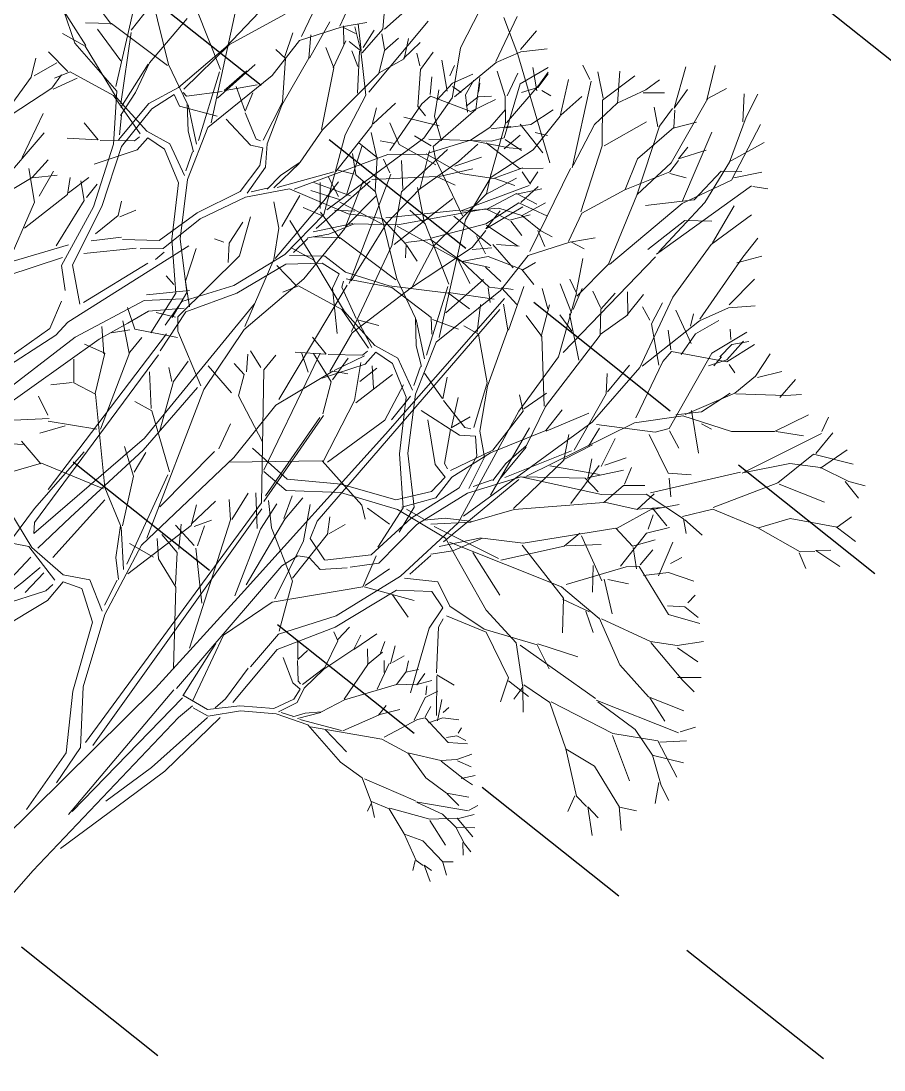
# Model space of a CAD drawing. Header units: metres. Extents: x -664657 to -643449, y -1076720 to -1062383.
# Drawn here: x -657389.51 to -657383.22, y -1068392.05 to -1068384.41 of the extents above; entities that cross this region are included whole.
import ezdxf

# ---------------------------------------------------------------- set-up
doc = ezdxf.new("R2010")
doc.units = ezdxf.units.M
doc.header["$LTSCALE"] = 0.1
doc.linetypes.add('DASHED', pattern=[19.05, 12.7, -6.35])
doc.layers.get('0').update_dxf_attribs({"color": 8, "lineweight": 9})
doc.layers.add('AA_THER_STAFAZ', color=252, linetype='Continuous', lineweight=0)
doc.layers.add('AA_THER_čárkovaná', color=5, linetype='DASHED')

# ---------------------------------------------------------------- blocks, each defined once
blk = doc.blocks.new('A$C3F2225AA')
for p, q in [((165.36, 495.94), (167.37, 486.24)), ((151.5, 482.05), (145.71, 494.3)), ((167.49, 484), (161.2, 492.85)), ((137.23, 486.92), (143.57, 471.77)), ((154.62, 490.09), (151.39, 482.65)), ((178.04, 463.83), (173.42, 487.44)), ((167.37, 486.24), (173.1, 468.83)), ((172.9, 468.79), (178.79, 482.95)), ((143.57, 471.77), (143.22, 480.56)), ((151.39, 482.65), (155.69, 454.65)), ((132.44, 476.7), (130.69, 470.5)), ((120.17, 457), (124.11, 472.14)), ((130.67, 469.02), (137.06, 474.07)), ((143.24, 471.24), (143.51, 462.9)), ((144.29, 471.32), (148.11, 465.91)), ((148.02, 465.52), (153.73, 472.91)), ((168.22, 445.98), (160.66, 473.5)), ((178.22, 465.11), (185.18, 473.5)), ((125.5, 459.6), (118.51, 469.87)), ((130.69, 470.5), (125.28, 459.66)), ((143.16, 462.25), (137.39, 467.29)), ((163.21, 466.82), (157.04, 457.57)), ((172.72, 464.05), (179.05, 468.85)), ((173.1, 468.83), (175.35, 450.72)), ((185.28, 466.92), (173.2, 423.71)), ((185.97, 467.06), (190.99, 469.92)), ((111.46, 460.25), (105.91, 462.84)), ((119.92, 457.87), (112.03, 464.44)), ((143.51, 462.9), (153.13, 436.7)), ((148.11, 465.91), (144.7, 447.8)), ((157.04, 457.57), (157.02, 463.39)), ((168.79, 445.09), (178.04, 463.83)), ((171.52, 448.97), (172.72, 464.05)), ((74.6, 461.83), (78.95, 443.28)), ((83.85, 462.2), (83.48, 452.62)), ((84.11, 452.03), (91.33, 459.21)), ((112.21, 460.06), (127.17, 429.54)), ((125.28, 459.66), (123.65, 447.88)), ((131.56, 443.73), (138.5, 461.07)), ((61.8, 455.04), (65.06, 438.89)), ((83.86, 450.62), (70.86, 458.3)), ((105.07, 455.2), (111.36, 442.13)), ((130.98, 443.21), (120.17, 457)), ((155.69, 454.65), (153.12, 437.03)), ((157.41, 457.17), (157.49, 451.64)), ((187.23, 440.52), (184.92, 456.75)), ((192.26, 458.21), (187.18, 439.68)), ((37.81, 426.29), (42.33, 452.41)), ((79.24, 442.96), (84.11, 452.03)), ((119.33, 425.62), (83.86, 450.62)), ((96.08, 453.95), (91.62, 442.34)), ((97.2, 452.55), (97.52, 446.37)), ((97.57, 452.04), (97.77, 445.47)), ((111.27, 442.69), (113.05, 453.22)), ((157.49, 451.64), (148.26, 435.46)), ((157.89, 451.16), (163.9, 453.73)), ((175.35, 450.72), (173.31, 425.01)), ((199.77, 452.7), (199.85, 443.44)), ((91.5, 450.3), (98.24, 444.16)), ((123.65, 447.88), (126.99, 430.42)), ((144.7, 447.8), (148.25, 435.68)), ((158.18, 435.73), (171.52, 448.97)), ((173.61, 440.6), (181.95, 446.83)), ((205.23, 448.22), (199.32, 440.24)), ((74.93, 422.71), (79.24, 442.96)), ((88.36, 444.99), (90.54, 435.65)), ((97.77, 445.47), (94.05, 439.99)), ((97.52, 446.37), (96.74, 427.34)), ((99.72, 445.5), (103.64, 446.01)), ((140.35, 418.41), (130.98, 443.21)), ((161.57, 409.44), (168.79, 445.09)), ((199.85, 443.44), (201.75, 414.55)), ((14.57, 404.34), (6.79, 438.9)), ((26.83, 441.53), (37.32, 426)), ((48.12, 403.74), (49.07, 439.15)), ((65.06, 438.89), (74.65, 421.75)), ((90.03, 434.95), (81.58, 440.64)), ((91.62, 442.34), (99.61, 422.29)), ((107.75, 442.41), (104.51, 432.66)), ((111.36, 442.13), (111.21, 425.64)), ((169.4, 423.08), (173.61, 440.6)), ((187.18, 439.68), (188.34, 414.76)), ((208.49, 439.59), (207.04, 425.9)), ((77.91, 434.59), (84.48, 424.02)), ((96.52, 426.97), (90.03, 434.95)), ((148.26, 435.46), (140.88, 418.23)), ((153.13, 436.7), (161.08, 409.26)), ((50.57, 422.07), (51.7, 430.8)), ((58.19, 422.85), (57.9, 431.02)), ((71.38, 422.65), (62.46, 430.71)), ((68.6, 427.89), (67.51, 432.2)), ((75.1, 433.91), (71.08, 426.33)), ((76.81, 432.42), (77.85, 425.94)), ((81.05, 429.79), (79.32, 432.9)), ((85.97, 431.76), (82.03, 428.37)), ((87.86, 431.72), (83.37, 422.24)), ((92.9, 422.04), (93.37, 431.13)), ((104.51, 432.66), (97.82, 425.66)), ((107.73, 431.25), (112.17, 433.31)), ((207.56, 424.75), (215.09, 431.72)), ((20.86, 428.27), (23.73, 416.58)), ((44.2, 427.03), (42.88, 419.92)), ((50.77, 422.12), (47.19, 429.25)), ((57.15, 423.79), (53.27, 426.83)), ((82.03, 428.37), (80.75, 422.73)), ((98.98, 427.34), (93.58, 421.9)), ((104.58, 407.89), (96.52, 426.97)), ((101.21, 430.26), (114.82, 427)), ((103.78, 426.89), (102.34, 419.01)), ((134.48, 394.33), (126.87, 428.92)), ((24.86, 417.34), (30.84, 424.14)), ((35.8, 415.73), (34.97, 423.55)), ((37.32, 426), (36.77, 413.98)), ((42.56, 420.36), (38.11, 424.34)), ((66.29, 411.04), (58.19, 422.85)), ((67.05, 417.63), (63.44, 423.3)), ((71.08, 426.33), (70.44, 417.72)), ((75.93, 425.6), (71.98, 425.36)), ((77.85, 425.94), (82.54, 421.25)), ((84.48, 424.02), (80.42, 402.82)), ((100.36, 422.09), (107.88, 422.54)), ((107.55, 423.15), (103.53, 420.46)), ((111.21, 425.64), (105.03, 407)), ((111.55, 416.8), (118.59, 422.52)), ((168.54, 371.94), (173.52, 422.72)), ((201.98, 413.94), (207.56, 424.75)), ((35.51, 414.51), (28.33, 420.02)), ((35.93, 414.4), (28.65, 421.74)), ((42.88, 419.92), (46.63, 411.69)), ((46.55, 411.98), (50.77, 422.12)), ((83.37, 422.24), (67.55, 417.19)), ((68.63, 421.05), (73.65, 412.08)), ((75.58, 403.06), (74.55, 421.88)), ((90.13, 413.64), (92.9, 422.04)), ((103.53, 420.46), (90.46, 413.61)), ((99.61, 422.29), (96.56, 418.27)), ((118.36, 414.62), (117.9, 420.14)), ((207.72, 418.7), (203.89, 409.17)), ((215.85, 415.88), (213.18, 418.8)), ((218.9, 421.87), (213.42, 407.18)), ((221.71, 419.48), (217.31, 414.6)), ((220.06, 418.39), (219.49, 408.8)), ((224.09, 419.98), (219.98, 408.24)), ((231.98, 410.78), (231.11, 420.92)), ((238.75, 418.37), (232.84, 410.82)), ((244.85, 419.27), (244.3, 410.17)), ((15.07, 402.67), (24.55, 417.01)), ((22.24, 399.68), (19.6, 415.48)), ((24.55, 417.01), (30.19, 418.08)), ((29.19, 412.18), (24.69, 417.61)), ((67.55, 417.19), (66.78, 412.83)), ((96.56, 418.27), (77.35, 403.88)), ((95.44, 416.45), (111.55, 416.8)), ((112.44, 417.82), (106.17, 407.57)), ((113.14, 416.41), (118.66, 414.66)), ((116.78, 408.36), (123.2, 415.96)), ((120.12, 406.83), (121.4, 415.81)), ((140.88, 418.23), (143.7, 406.53)), ((188.34, 414.76), (195.27, 385.43)), ((200.53, 410.18), (198.47, 414.61)), ((217.31, 414.6), (216.61, 408.01)), ((250.18, 416.24), (245.57, 412.12)), ((265.12, 409.97), (263.66, 415.92)), ((-5.6, 383.08), (-2.83, 414.1)), ((31.65, 402.48), (29.04, 413.6)), ((35.88, 414.24), (30.15, 414.2)), ((38.72, 408.75), (33.19, 412.04)), ((44.92, 400.72), (35.56, 413.79)), ((47.96, 402.01), (35.88, 414.24)), ((46.63, 411.69), (43.26, 381.33)), ((77.34, 410.35), (64.59, 404.58)), ((70.75, 410.09), (66, 411.27)), ((66.78, 412.83), (68.29, 391.21)), ((73.65, 412.08), (81.54, 406.47)), ((80.53, 399.61), (90.13, 413.64)), ((91.55, 402.02), (97.52, 411.09)), ((93.26, 414.03), (91.59, 404.27)), ((118.53, 413.94), (103.99, 389.82)), ((106.51, 407.87), (114.28, 410.56)), ((107.6, 400.64), (112.95, 413.09)), ((123.49, 402.99), (127.61, 412.69)), ((144.83, 407.28), (150.84, 414.05)), ((188.28, 401.62), (186.6, 410.53)), ((204.87, 405.21), (192.37, 411.51)), ((195.64, 386.69), (201.98, 413.94)), ((229.84, 400.71), (231.98, 410.78)), ((245.57, 412.12), (230.27, 400.77)), ((257.18, 411.78), (250.95, 398.67)), ((268.59, 401.9), (268.74, 412.16)), ((273.44, 398.64), (277.04, 410.52)), ((-5.05, 384.68), (4.39, 407.2)), ((22.05, 399.63), (17.05, 407.02)), ((31.82, 402.62), (24.6, 406.84)), ((57.04, 395.18), (58.77, 406.72)), ((106.17, 407.57), (95.06, 401.22)), ((104.19, 408.57), (107.69, 401.24)), ((107.65, 388.47), (105.1, 407.15)), ((111.45, 396.78), (116.67, 408.6)), ((114.68, 392.1), (119.64, 406.29)), ((116.67, 408.6), (125.37, 410.16)), ((119.64, 406.29), (131.35, 409.05)), ((134.97, 392.66), (144.52, 406.95)), ((144.52, 406.95), (150.16, 407.99)), ((161.08, 409.26), (159.18, 392.13)), ((178.84, 398.55), (178.85, 408.5)), ((219.98, 408.24), (200.93, 398.09)), ((203.89, 409.17), (204.48, 399.5)), ((213.42, 407.18), (218.52, 374.39)), ((219.49, 408.8), (215.4, 402.63)), ((217.06, 403.93), (217.12, 408.48)), ((221.3, 407.92), (225.01, 406.8)), ((265.45, 409.27), (251.08, 378.47)), ((268.06, 401.16), (282.32, 407.59)), ((14.41, 394.36), (11.17, 403.44)), ((15.17, 385.62), (15.07, 402.67)), ((42.87, 381.23), (31.82, 402.62)), ((63.6, 358.42), (75.58, 403.06)), ((79.72, 402.49), (72.25, 401.51)), ((80.42, 402.82), (84.17, 399.45)), ((81.72, 381.5), (85.5, 405.26)), ((91.59, 404.27), (86.48, 386.66)), ((89.33, 395.21), (97.64, 405.5)), ((123.44, 403.19), (114.9, 399.88)), ((121.69, 406.01), (115.89, 390.65)), ((125.82, 405.45), (120.91, 398.83)), ((132.86, 403.07), (123.44, 403.19)), ((131.86, 402.5), (137.78, 399.31)), ((137.71, 404.09), (132.86, 403.07)), ((158.07, 393.49), (152.04, 404.86)), ((179.07, 398.66), (173.44, 405.47)), ((186.82, 402.34), (181.46, 404.57)), ((200.23, 398.43), (194.79, 403.63)), ((251.34, 399.1), (260.65, 404.32)), ((291.1, 403.97), (285.18, 401.44)), ((-37.98, 365.58), (-38.25, 398.55)), ((8.15, 356.88), (-12.23, 398.36)), ((25.17, 379.04), (22.05, 399.63)), ((51.15, 385.25), (47.96, 402.01)), ((57.03, 394.32), (54.15, 400.82)), ((69.73, 395.18), (61.73, 399.47)), ((68.72, 389.48), (80.24, 398.89)), ((95.06, 401.22), (80.11, 398.89)), ((86.68, 386.63), (80.29, 400.57)), ((84.17, 399.45), (105.75, 388.95)), ((107.69, 401.24), (104.38, 373.11)), ((114.9, 399.88), (104.52, 390.31)), ((120.91, 398.83), (111.15, 396.64)), ((115.89, 390.65), (115.93, 399.44)), ((121.52, 398.83), (128.28, 397.17)), ((170.05, 402.17), (169.53, 393.94)), ((175.42, 386.26), (179.07, 398.66)), ((200.35, 390.94), (188.28, 401.62)), ((220.05, 382.46), (229.84, 400.71)), ((228.4, 399.65), (224.27, 387.08)), ((250.95, 398.67), (238.03, 388.45)), ((273.34, 398.84), (263.15, 392.72)), ((264.12, 384.09), (268.06, 401.16)), ((285.18, 401.44), (273.34, 398.84)), ((284.01, 400.52), (291.95, 398.72)), ((15.05, 393.89), (10.05, 394.3)), ((57.19, 371.96), (57.03, 394.32)), ((68.24, 394.5), (63.15, 391.73)), ((85.62, 397.87), (69.73, 395.18)), ((69.84, 378.24), (88.63, 394.56)), ((111.15, 396.64), (88.4, 370.77)), ((88.63, 394.56), (96.28, 396.38)), ((158.38, 392.93), (153.05, 395.58)), ((161.32, 387.27), (159.02, 395.65)), ((169.05, 394.33), (162.83, 397.44)), ((200.93, 398.09), (200.67, 393.05)), ((24.61, 380.04), (15.05, 393.89)), ((66.19, 385.91), (58.45, 392.16)), ((81.5, 382.76), (74.24, 390.91)), ((92.17, 364.01), (98.74, 391.77)), ((101.76, 374.76), (114.68, 392.1)), ((115.25, 391.83), (129.63, 393.03)), ((122.86, 388.44), (130.03, 393.35)), ((135, 375.6), (134.97, 392.66)), ((138.8, 392.37), (136.68, 387.14)), ((161.69, 385.85), (151.38, 391.83)), ((168.19, 369.51), (158.38, 392.93)), ((169.53, 393.94), (175.56, 385.96)), ((200.67, 393.05), (206.04, 369.66)), ((263.15, 392.72), (251.66, 379.16)), ((294.35, 391.37), (292.54, 384.99)), ((-29.2, 345.04), (-50.03, 388.84)), ((-1.81, 375.12), (-23.4, 387.51)), ((48.84, 356.77), (68.72, 389.48)), ((66.25, 386.16), (57.41, 386.05)), ((73.61, 375.53), (66.25, 386.16)), ((73.67, 384.44), (68.56, 387.12)), ((83.28, 370.04), (103.46, 389.82)), ((86.48, 386.66), (84.87, 368.49)), ((95.62, 378.17), (85.52, 386.7)), ((103.31, 386.79), (121.43, 386.77)), ((127.84, 346.9), (107.65, 388.47)), ((114.79, 386.3), (121.8, 383.03)), ((116.23, 390.13), (116.26, 381.79)), ((116.63, 381.15), (122.22, 386.39)), ((121.66, 387.6), (133.4, 385.5)), ((136.68, 387.14), (123.19, 382.79)), ((136.39, 387.07), (143.6, 385.35)), ((224.27, 387.08), (217.24, 380.11)), ((238.03, 388.45), (219.64, 381.55)), ((264.89, 383.96), (282.74, 389.44)), ((-45.89, 385.19), (-18.57, 364.21)), ((-24.01, 382.45), (-24.71, 360.17)), ((-10.16, 359.69), (-5.6, 383.08)), ((-8.1, 360.46), (-5.05, 384.68)), ((4.16, 365.77), (7.46, 384.89)), ((8.31, 354.69), (15.17, 385.62)), ((63.87, 356.24), (51.15, 385.25)), ((65.79, 367.91), (58.85, 386.03)), ((74.37, 384.33), (87.97, 341.57)), ((123.19, 382.79), (116.47, 375.14)), ((146.88, 365.66), (141.02, 382.31)), ((153.6, 381.45), (147.07, 386.13)), ((158.24, 371.47), (153.18, 382.97)), ((166.1, 380.43), (158.64, 382.46)), ((175.18, 373.38), (161.33, 385.07)), ((175.56, 385.96), (176.21, 351.52)), ((191.29, 370.78), (191.59, 384)), ((193.97, 357.95), (195.19, 385.67)), ((220.92, 385.17), (233.19, 374.01)), ((227.1, 383.52), (231.46, 384.38)), ((250.69, 361.22), (264.12, 384.09)), ((292.54, 384.99), (276.3, 376.28)), ((292.18, 384.82), (301.51, 385.02)), ((4.38, 369.64), (6.35, 381)), ((4.63, 369.91), (12.93, 379.25)), ((27.91, 364.09), (24.61, 380.04)), ((29.95, 363.88), (25.17, 379.04)), ((43.26, 381.33), (44.24, 366.35)), ((57.86, 381.34), (63.93, 375.77)), ((91.62, 363.09), (81.72, 381.5)), ((116.26, 381.79), (107.57, 355.26)), ((115, 374.38), (126.3, 379.9)), ((125, 379.01), (133, 378.36)), ((134.63, 376.63), (138.53, 378.93)), ((206.86, 367.88), (219.8, 381.59)), ((228.26, 350.67), (250.41, 378.32)), ((8.53, 348.53), (-1.57, 374.15)), ((15.54, 368.47), (13.46, 375.87)), ((63.33, 375.65), (57.01, 372.75)), ((63.93, 375.77), (73.93, 375.45)), ((64.84, 350.15), (69.8, 377.24)), ((67.71, 375.38), (73.43, 357.04)), ((73.35, 357.87), (75.09, 374.18)), ((73.93, 375.45), (101.15, 354.34)), ((96.44, 377.67), (88.58, 378.01)), ((88.62, 370.29), (114.99, 374.67)), ((101.84, 374.25), (95.11, 367.37)), ((117.96, 365.18), (96.44, 377.67)), ((116.32, 375.05), (101.84, 374.25)), ((114.99, 374.67), (124.08, 370.33)), ((130.83, 373.93), (116.32, 375.05)), ((123.9, 355.8), (127.29, 374.91)), ((127.99, 344.71), (135, 375.6)), ((134.51, 376.18), (130.83, 373.93)), ((143.28, 375.27), (134.63, 376.63)), ((134.82, 305.03), (138.13, 374.11)), ((158.43, 371.68), (148.69, 374.24)), ((191.41, 369.83), (186.75, 376.16)), ((218.52, 374.39), (215.22, 370.02)), ((276.3, 376.28), (269.09, 365.91)), ((291.65, 372.81), (296.17, 376.48)), ((15.3, 368.62), (7.02, 373.72)), ((43.38, 353.21), (56.63, 371.39)), ((88.4, 370.77), (75.14, 360.73)), ((104.38, 373.11), (107.57, 355.59)), ((119.92, 362.61), (135.15, 371.54)), ((130.67, 373.42), (134.77, 369.56)), ((146.65, 365.54), (139.18, 372.24)), ((175.74, 351.29), (158.43, 371.68)), ((219.19, 373.75), (226.23, 370.84)), ((291.57, 372.27), (287.32, 368.74)), ((302.72, 373.81), (291.65, 372.81)), ((-5.66, 359.02), (3.96, 368.93)), ((25.54, 362.76), (15.96, 368.05)), ((44.24, 366.35), (41.54, 357.64)), ((53.25, 363.47), (67.4, 368.23)), ((63.97, 365.2), (56.01, 368.66)), ((60.4, 369.6), (60.64, 360.34)), ((83.48, 367.26), (65.69, 363.82)), ((70.92, 362.26), (82.35, 368.99)), ((82.35, 368.99), (95.72, 366.87)), ((84.87, 368.49), (87.82, 342.87)), ((95.72, 366.87), (98.65, 362.71)), ((96.07, 366.75), (102.99, 364.54)), ((137.91, 357.52), (132.38, 366.6)), ((139.34, 369.68), (135.04, 262.63)), ((169.22, 343.76), (168.19, 369.51)), ((187.17, 326.07), (206.86, 367.88)), ((195.2, 345.23), (191.41, 369.83)), ((215.22, 370.02), (195.71, 358.31)), ((213.97, 367.92), (228.98, 360.8)), ((287.32, 368.74), (268.93, 365.76)), ((287.19, 368.12), (292.97, 365.06)), ((-45.38, 362.61), (-57.52, 365.84)), ((-45.42, 362.89), (-53.5, 356.88)), ((-18.69, 363.69), (-45.42, 362.89)), ((-23.59, 341.01), (-37.4, 364.86)), ((-18.57, 364.21), (-3.63, 356.92)), ((27.3, 363.21), (25.54, 362.76)), ((35.05, 356.51), (29.95, 363.88)), ((42.42, 352.32), (44.34, 365.83)), ((47.43, 355.79), (70.92, 362.26)), ((65.31, 364.59), (54.19, 360.31)), ((55.09, 364.93), (61.29, 357.17)), ((72.3, 364.62), (66.04, 360.08)), ((100.1, 327.72), (91.62, 363.09)), ((100.44, 350.42), (120.03, 362.37)), ((128.18, 338.54), (118.2, 364.21)), ((120.03, 362.37), (130.05, 362.67)), ((153.88, 343.76), (146.65, 365.54)), ((228.98, 360.8), (236.18, 365.74)), ((268.93, 365.76), (250.88, 360.69)), ((-22.6, 339.91), (-24.81, 359.39)), ((-24.71, 360.17), (-21.81, 347.93)), ((-15.19, 347.72), (-10.16, 359.69)), ((-7.46, 359.29), (-5.66, 359.02)), ((8.35, 360.31), (-5.36, 354.38)), ((11.76, 361.57), (25.3, 359.57)), ((25.3, 359.57), (29.56, 361.7)), ((29.56, 361.7), (32.97, 355.67)), ((60.64, 360.34), (59.76, 331.4)), ((64.83, 348.51), (74.63, 360.46)), ((75.14, 360.73), (69.95, 351.52)), ((182.28, 344.35), (190.75, 359.84)), ((207.2, 346.84), (204.75, 358.5)), ((230.4, 359.49), (235.33, 354.33)), ((250.88, 360.69), (243.54, 351.16)), ((-47.92, 350.11), (-64.6, 355.93)), ((-51.74, 348.25), (-63.47, 355.64)), ((-33.81, 353.94), (-48.28, 357.83)), ((-9.73, 356.56), (-13.06, 346.94)), ((-5.36, 354.38), (-9.73, 356.56)), ((-3.63, 356.92), (3.25, 348.89)), ((8.85, 346.92), (-3.07, 356.75)), ((14.59, 334.23), (8.31, 354.69)), ((32.97, 355.67), (33.22, 343.12)), ((35.72, 344.38), (35.05, 356.51)), ((36.14, 342.71), (47.43, 355.79)), ((41.54, 357.64), (40.79, 350.4)), ((52.14, 356.19), (54.08, 342.57)), ((63.66, 355.53), (55.92, 353.38)), ((61.65, 334.95), (63.87, 356.24)), ((74.34, 352.87), (62.21, 356.16)), ((73.43, 357.04), (73.15, 332.1)), ((107.57, 355.26), (100.59, 327.56)), ((101.15, 354.34), (116.07, 346.99)), ((121.52, 350.61), (131.6, 353.97)), ((138.79, 357.2), (132.44, 356.19)), ((153.01, 344.7), (138.79, 357.2)), ((170.24, 345.59), (173.29, 355.76)), ((177.68, 299.05), (193.97, 357.95)), ((182.04, 344.45), (182.03, 354.48)), ((198.51, 349.91), (197.63, 357.89)), ((208.01, 348.06), (212.7, 355.38)), ((232.85, 346.12), (239.69, 354.07)), ((36.58, 345.67), (40.52, 350.54)), ((69.95, 351.52), (64.48, 345.41)), ((74.3, 353.16), (66.19, 347.18)), ((101.03, 353.83), (74.3, 353.16)), ((84.1, 344.16), (100.44, 350.42)), ((85.84, 342.22), (101.71, 350.57)), ((101.71, 350.57), (120.64, 350.93)), ((120.64, 350.93), (124.83, 346.06)), ((176.21, 351.52), (179.85, 335.29)), ((194.19, 339.79), (199.37, 351.24)), ((205.84, 340.08), (214.75, 351.03)), ((218.43, 347.03), (216.58, 353.74)), ((224.92, 351.53), (218.45, 346.42)), ((227.26, 349.24), (244.39, 350.78)), ((228.34, 342.47), (229.65, 351.22)), ((244.39, 350.78), (248.73, 347.04)), ((244.84, 350.75), (253.88, 350.31)), ((-47.99, 349.86), (-57.88, 348.21)), ((-27.75, 343.91), (-51.74, 348.25)), ((-26.45, 341.91), (-47.99, 349.86)), ((-21.81, 347.93), (-20.91, 337.44)), ((-15.64, 329.69), (-15.19, 347.72)), ((-13.06, 346.94), (-13.08, 328.39)), ((3.25, 348.89), (9.79, 343.95)), ((53.6, 341.4), (45.82, 348.1)), ((71.74, 340.39), (55.09, 346.28)), ((116.07, 346.99), (122.9, 338.93)), ((128.5, 336.94), (116.62, 346.82)), ((170.58, 344.72), (165.59, 348.76)), ((194.48, 339.79), (189.87, 348.74)), ((206.11, 339.93), (202.63, 346.84)), ((206.94, 328.47), (206.38, 346.58)), ((214, 338.52), (227.26, 349.24)), ((218.45, 346.42), (216.55, 336.6)), ((226.57, 331.88), (232.78, 346.51)), ((228.1, 342.57), (235.51, 349.22)), ((232.78, 346.51), (241.04, 344.65)), ((-16.04, 327.15), (-27.75, 343.91)), ((-9.21, 338.94), (-26.45, 341.91)), ((11.99, 336.4), (9.5, 343.71)), ((33.22, 343.12), (25.33, 326.52)), ((27.68, 325.45), (36.14, 342.71)), ((63.37, 335.74), (74.02, 343.99)), ((63.79, 337.58), (64.81, 345.24)), ((74.02, 343.99), (84.1, 344.16)), ((82.57, 342.16), (74.92, 341.23)), ((84.08, 336.2), (82.57, 342.16)), ((134.18, 324.21), (127.99, 344.71)), ((159.72, 328.08), (153.01, 344.7)), ((162.31, 328.43), (153.88, 343.76)), ((177.68, 295.77), (169.22, 343.76)), ((170.79, 325.79), (170.58, 344.72)), ((170.67, 324.51), (182.04, 344.45)), ((180.88, 320.56), (194.59, 344.44)), ((191.63, 334.73), (208.62, 344.08)), ((216.68, 336.9), (228.34, 342.47)), ((236.26, 339.18), (234.34, 344.65)), ((236.7, 337.61), (242.2, 344.81)), ((-47.17, 338.03), (-57.71, 339.37)), ((-56.22, 328.67), (-52.54, 338.05)), ((-46.37, 338.51), (-49.54, 332.92)), ((-47.33, 329.22), (-42.72, 338.32)), ((-27.73, 341.82), (-46.37, 338.51)), ((-10.55, 336.69), (-27.73, 341.82)), ((0.71, 340.71), (-9.21, 338.94)), ((12.75, 334.67), (0.71, 340.71)), ((42.37, 338.12), (48.36, 323.63)), ((59.56, 330.79), (53.6, 341.4)), ((71.67, 340.13), (61.78, 338.53)), ((74.92, 341.23), (64.24, 332.23)), ((93.17, 332.09), (71.67, 340.13)), ((85.58, 340.94), (86.56, 338.79)), ((86.56, 338.79), (98.37, 332.81)), ((94.46, 290), (87.69, 340.57)), ((122.9, 338.93), (129.42, 333.96)), ((180.81, 311.74), (176.46, 341.24)), ((185.56, 324.58), (214, 338.52)), ((185.77, 324.76), (205.11, 339.48)), ((190.89, 313.29), (194.48, 339.79)), ((205.11, 339.48), (212.42, 338.49)), ((250.46, 327.67), (246.79, 341.18)), ((251.25, 334.22), (253.17, 338.72)), ((-56.83, 327.56), (-59.9, 334.46)), ((-47.94, 329.22), (-48.25, 335.56)), ((-16.54, 331.41), (-20.63, 337.71)), ((-10.04, 335.49), (-10.59, 333.19)), ((-7.66, 331.12), (-7.33, 337.26)), ((-7.33, 337.26), (0.36, 337.82)), ((0.36, 337.82), (12.57, 331.07)), ((26.48, 314.7), (14.59, 334.23)), ((41.33, 334.6), (42.24, 325.03)), ((53.76, 313.49), (61.65, 334.95)), ((96.19, 323.7), (84.08, 336.2)), ((99.03, 332.69), (106.82, 335.99)), ((143.49, 329.32), (139.69, 336.87)), ((179.85, 335.29), (177.87, 324.91)), ((179.83, 319.3), (180.06, 334.75)), ((216.55, 336.6), (191.38, 313.08)), ((240.92, 337.62), (235.59, 330.38)), ((236.82, 321.49), (236.7, 337.61)), ((242.32, 326.58), (242.54, 334.11)), ((262.41, 334.57), (252.76, 331.04)), ((-10.59, 333.19), (-21.02, 325.04)), ((-17.12, 316.51), (-7.66, 331.12)), ((12.57, 331.07), (24.13, 312.56)), ((64.24, 332.23), (56.48, 311.85)), ((66.86, 303.78), (59.56, 330.79)), ((73.15, 332.1), (67.27, 302.53)), ((91.89, 332), (73.24, 328.78)), ((109.05, 326.79), (91.89, 332)), ((110.4, 329.03), (93.17, 332.09)), ((99.35, 332.54), (109.99, 327.76)), ((120.33, 330.76), (110.4, 329.03)), ((132.34, 324.67), (120.33, 330.76)), ((131.59, 326.4), (129.13, 333.72)), ((143.16, 329.41), (131.95, 332.63)), ((152.84, 322.89), (147.74, 333.38)), ((152.99, 322.58), (156.07, 330.45)), ((226.27, 331.82), (202.14, 305.17)), ((235.59, 330.38), (226.27, 331.82)), ((236.16, 330.08), (242.24, 324.49)), ((252.76, 331.04), (245.96, 324.14)), ((265.74, 326.63), (266.13, 330.57)), ((-54.07, 267.4), (-56.83, 327.56)), ((-55.3, 306.87), (-47.94, 329.22)), ((-21.65, 324.79), (-29.92, 326.53)), ((-7.11, 303.59), (-16.04, 327.15)), ((-13.08, 328.39), (-4.74, 305.69)), ((25.33, 326.52), (20.55, 309.15)), ((72.43, 328.3), (61.9, 329.69)), ((73.24, 328.78), (70.04, 323.21)), ((100.59, 327.56), (103.1, 310.51)), ((111.91, 321.21), (112.28, 327.35)), ((112.28, 327.35), (119.96, 327.88)), ((119.96, 327.88), (132.15, 321.06)), ((156.96, 325.92), (144.09, 328.98)), ((159.1, 326.93), (156.96, 325.92)), ((157.17, 322.34), (162.18, 325.91)), ((162.18, 325.91), (167.42, 320.26)), ((169.9, 321.79), (162.31, 328.43)), ((242.53, 325.83), (238.61, 322.67)), ((262.82, 318.45), (242.53, 325.83)), ((-21.93, 324.58), (-31.44, 317.84)), ((23.74, 307.66), (27.68, 325.45)), ((40.46, 324.09), (36.8, 322.85)), ((42.24, 325.03), (46.54, 319.01)), ((48.36, 323.63), (44.43, 290.68)), ((108.99, 323.29), (98.53, 315.19)), ((104.16, 311.9), (109.78, 323.48)), ((109.55, 325.59), (108.99, 323.29)), ((114.49, 314.65), (116.4, 322.82)), ((120.23, 315.94), (114.49, 322.39)), ((118.31, 307.34), (122.61, 324.54)), ((131.22, 309.06), (128.35, 324.11)), ((133.13, 310.78), (133.13, 322.39)), ((145.97, 304.63), (134.18, 324.21)), ((139.86, 320.62), (157.17, 322.34)), ((159.47, 310.3), (153.14, 321.91)), ((162.92, 309.68), (170.79, 325.79)), ((164.91, 307.99), (170.67, 324.51)), ((172.69, 308.61), (169.9, 321.79)), ((173.49, 306.9), (185.56, 324.58)), ((177.87, 324.91), (178.09, 316.72)), ((177.87, 286.5), (185.61, 323.33)), ((215.78, 314.75), (225.81, 323.36)), ((238.61, 322.67), (224.81, 303.03)), ((265.76, 324.69), (260.39, 320.81)), ((274.29, 323.25), (262.82, 318.45)), ((272.33, 324.69), (265.76, 324.69)), ((-40.27, 301.35), (-44.57, 319.56)), ((102.39, 306.65), (111.91, 321.21)), ((105.89, 308.63), (105.41, 318.95)), ((117.36, 307.77), (110.19, 320.67)), ((132.15, 321.06), (143.62, 302.51)), ((144.09, 319.46), (156.95, 307.74)), ((167.42, 320.26), (169.76, 306.5)), ((215.15, 314.03), (216.74, 321.73)), ((217.85, 321.28), (234.68, 312.67)), ((236.2, 314.42), (243.43, 318.13)), ((272.73, 311.23), (279.69, 318.66)), ((-41.19, 276.51), (-39.66, 314.04)), ((30.83, 314.64), (12.62, 262.84)), ((41.38, 300.12), (26.48, 314.7)), ((33.66, 315.57), (38.23, 303.16)), ((97.62, 314.74), (88.07, 308.03)), ((97.89, 314.94), (89.63, 316.72)), ((97.73, 305.59), (95.82, 313.76)), ((103.87, 311.33), (109.1, 314.17)), ((173.56, 310.28), (177.72, 316.79)), ((199.4, 294.76), (215.15, 314.03)), ((228.46, 315.15), (234.59, 307.09)), ((234.99, 313.77), (245.65, 305.17)), ((-17.93, 301.78), (-15.51, 311.23)), ((-11.47, 304.69), (-11.47, 311.23)), ((2.26, 306.87), (-0.16, 311.96)), ((3.07, 306.87), (6.3, 312.68)), ((24.13, 312.56), (38.18, 297.25)), ((41.96, 296.3), (53.76, 313.49)), ((56.48, 311.85), (45.66, 294.1)), ((63.37, 246.29), (64.32, 312.93)), ((105.89, 307.77), (93.95, 312.07)), ((94.89, 287.58), (103.87, 311.33)), ((161.65, 309.37), (159.47, 310.3)), ((191.38, 313.08), (181.74, 299.53)), ((263.81, 306.09), (272.73, 311.23)), ((282.9, 311.27), (273.33, 310.62)), ((-32.6, 297.76), (-31.99, 306.87)), ((-17.93, 301.05), (-21.16, 306.87)), ((-11.47, 303.23), (-17.12, 308.32)), ((-0.16, 295.96), (2.26, 306.87)), ((20.55, 309.15), (9.34, 300.68)), ((16.89, 302.18), (23.74, 307.66)), ((24.07, 302.51), (24.88, 306.87)), ((96.77, 305.16), (90.09, 309.46)), ((111.15, 296.16), (105.89, 307.77)), ((122.61, 281.97), (117.36, 307.77)), ((124.05, 282.83), (131.22, 309.06)), ((156.95, 307.74), (162.95, 306.4)), ((162.95, 306.4), (162.25, 298.73)), ((169.76, 306.5), (162.52, 285.92)), ((165.04, 297.91), (164.91, 307.99)), ((165.65, 285.42), (173.49, 306.9)), ((243.69, 301.17), (263.81, 306.09)), ((282.81, 302.01), (264.14, 305.81)), ((287.65, 307.33), (280.51, 301.66)), ((-32.3, 297.76), (-25.55, 304.38)), ((-26.01, 293.78), (-27.62, 304.69)), ((-9.05, 282.87), (-11.47, 303.23)), ((-2.76, 278.26), (-7.11, 303.59)), ((-4.74, 305.69), (0.45, 281.15)), ((38.23, 303.16), (45.5, 296.44)), ((69.54, 275.12), (67.34, 302.78)), ((82.92, 295.27), (82.92, 302.58)), ((106.8, 265.17), (97.73, 305.59)), ((129.6, 222.6), (134.82, 305.03)), ((143.62, 302.51), (157.59, 287.12)), ((160.81, 289.98), (145.97, 304.63)), ((202.14, 305.17), (188.67, 296.92)), ((202.29, 304.38), (227.3, 298.22)), ((288.95, 301.34), (282.81, 302.01)), ((-51.31, 248.09), (-32.6, 297.76)), ((-26.01, 290.87), (-35.7, 299.6)), ((-22.78, 280.69), (-17.93, 301.05)), ((8.49, 301.07), (0.21, 292.79)), ((15.55, 301.35), (1.13, 287.27)), ((12.75, 272.45), (22.55, 299.62)), ((41.64, 301.37), (29.77, 289.78)), ((35.53, 299.5), (31.14, 300.21)), ((42.85, 289.08), (41.38, 300.12)), ((81.49, 295.27), (74.32, 297.85)), ((162.25, 298.73), (153.58, 287.79)), ((157.11, 287.02), (165.04, 297.91)), ((169.83, 288.86), (181.48, 299.02)), ((181.74, 299.53), (172.69, 294.07)), ((179.77, 287.92), (224.03, 301.24)), ((224.03, 301.24), (242.88, 300.77)), ((227.28, 297.8), (238.41, 300.43)), ((227.3, 298.22), (235.25, 287.64)), ((237.09, 299.76), (244.46, 295.04)), ((260.16, 291.8), (242.74, 300.87)), ((30.4, 287.56), (41.87, 297.45)), ((44.26, 294.87), (34.22, 285.41)), ((38.18, 297.25), (40.08, 279.47)), ((42.66, 285.19), (41.96, 296.3)), ((45.66, 294.1), (47.23, 276.3)), ((78.14, 290.54), (74.32, 296.13)), ((113.97, 254.86), (82.92, 295.27)), ((113.49, 257.87), (111.1, 294.41)), ((114.3, 255.85), (111.68, 295.86)), ((172.69, 294.07), (166.75, 288.42)), ((171.47, 288.92), (198.4, 294.69)), ((173.16, 266.01), (177.68, 295.77)), ((177.68, 284.13), (188.16, 296.77)), ((188.67, 296.92), (182.78, 286.06)), ((-18.74, 263.97), (-26.01, 290.87)), ((43.77, 290.02), (36.84, 286.86)), ((44.43, 290.68), (47.88, 286.43)), ((78.14, 289.25), (72.41, 290.11)), ((162.22, 278.93), (160.81, 289.98)), ((189.19, 290.4), (207.51, 284.01)), ((276.41, 289.02), (260.16, 291.8)), ((290.32, 293.16), (276.41, 289.02)), ((294.28, 286.04), (297.73, 291.11)), ((-5.61, 286.17), (-20.34, 265.2)), ((18.46, 260.05), (30.4, 287.56)), ((47.88, 286.43), (67.79, 275.41)), ((81.49, 281.51), (78.14, 289.25)), ((94.77, 261.81), (94.89, 287.58)), ((153.58, 287.79), (133.43, 279.42)), ((156.37, 285.28), (177.59, 288.13)), ((157.59, 287.12), (159.41, 269.34)), ((158.94, 287.49), (166.56, 288.75)), ((162.52, 285.92), (159.32, 265.39)), ((182.78, 286.06), (177, 279.82)), ((177.59, 288.13), (206.97, 276.29)), ((276.98, 289.02), (287.09, 285.59)), ((34.22, 285.41), (30.88, 276.82)), ((49.2, 284.37), (34.45, 276.73)), ((46.69, 207.99), (45.07, 282.87)), ((78.62, 280.65), (65.25, 283.23)), ((94.42, 259.19), (122.14, 281.97)), ((122.14, 281.97), (144.59, 278.11)), ((135.16, 276.75), (156.37, 285.28)), ((163.56, 264.67), (165.65, 285.42)), ((230.48, 278.45), (245.67, 284.15)), ((293.98, 285.33), (261.47, 275.43)), ((290.59, 278.07), (298.33, 284.81)), ((-4.39, 280.93), (-16.66, 262.16)), ((4.3, 271.69), (-2.76, 278.26)), ((0.45, 281.15), (11.99, 271.16)), ((34.45, 276.73), (27.08, 281.41)), ((58.56, 270.33), (58.08, 279.79)), ((99.64, 273.34), (81.49, 281.51)), ((133.43, 279.42), (116.02, 268.07)), ((144.59, 278.11), (148.89, 274.67)), ((146.98, 278.54), (157.49, 278.96)), ((175.44, 268.81), (177.28, 279.4)), ((210.97, 270.03), (230.56, 278.05)), ((230.56, 278.05), (239.9, 273.72)), ((274.36, 269.48), (289.69, 277.96)), ((289.69, 277.96), (304.01, 271.66)), ((291.41, 272.28), (302.66, 277.54)), ((30.88, 276.82), (26.1, 265.21)), ((33.07, 275.37), (28.33, 270.04)), ((38.5, 268.18), (28.94, 276.35)), ((38.5, 268.61), (38.5, 275.92)), ((47.6, 274.67), (50.47, 194.7)), ((67.19, 274.24), (65.76, 242.42)), ((87.9, 216.83), (69.54, 275.12)), ((118.33, 264.44), (135.16, 276.75)), ((206.97, 276.29), (223.81, 273.6)), ((223.81, 273.6), (236.4, 261.89)), ((225.54, 273.81), (260.91, 275.82)), ((280.13, 275.98), (262.37, 275.46)), ((291.5, 272.49), (280.13, 275.98)), ((31.1, 261.92), (23.98, 269.63)), ((58.08, 269.9), (53.78, 273.34)), ((66.2, 252.28), (58.56, 270.33)), ((88.17, 260.88), (85.79, 271.19)), ((174.84, 266.35), (185.69, 273.25)), ((185.69, 273.25), (195.07, 268.72)), ((195.07, 268.72), (210.97, 270.03)), ((196.47, 265.08), (212.18, 269.65)), ((212.18, 269.65), (229.8, 261.2)), ((301.35, 265.42), (291.5, 272.49)), ((5.71, 267.64), (8.73, 256.65)), ((48.05, 238.52), (38.5, 268.61)), ((58.31, 256.84), (49.02, 267.47)), ((116.02, 268.07), (98.18, 269.11)), ((124.77, 255.51), (125.14, 266.27)), ((135.6, 253.49), (128.88, 265.93)), ((141.21, 261.23), (137.85, 266.94)), ((141.58, 261.56), (144.2, 268.29)), ((164.38, 253.83), (161.02, 266.27)), ((163.35, 238.71), (173.16, 266.01)), ((164.76, 254.84), (168.12, 265.6)), ((186.21, 268.81), (175.25, 260.86)), ((193.42, 266.54), (186.21, 268.81)), ((194.14, 257.2), (193.42, 266.54)), ((248.38, 264.18), (274.36, 269.48)), ((274.78, 268.83), (290.79, 259.22)), ((299.88, 265.68), (303.85, 258.56)), ((26.1, 265.21), (11.29, 213.61)), ((12.62, 262.84), (12.17, 256.07)), ((31.16, 262.32), (22.96, 260.17)), ((37.88, 247.91), (31.16, 262.32)), ((88.02, 213.55), (94.77, 261.81)), ((107.2, 264.8), (118.33, 264.44)), ((124.39, 255.51), (121.4, 264.25)), ((135.04, 262.63), (136.95, 255.75)), ((159.32, 265.39), (146.61, 252.81)), ((155.85, 256.64), (163.56, 264.67)), ((164.76, 254.17), (183.07, 261.9)), ((196.08, 263.36), (196.74, 259.78)), ((248.11, 263.69), (236.12, 262.77)), ((236.4, 261.89), (236.53, 256.16)), ((236.68, 261.53), (242.4, 254.52)), ((263.95, 253.66), (248.11, 263.69)), ((307.19, 262.7), (301.35, 265.42)), ((3.64, 200.72), (18.46, 260.05)), ((84.32, 229.4), (87.62, 259.03)), ((119.91, 246.77), (118.79, 258.2)), ((141.21, 239.7), (141.21, 261.23)), ((175.25, 260.86), (165.68, 235.05)), ((175.22, 258.54), (185.31, 255.51)), ((196.74, 259.78), (207.02, 245.54)), ((229.8, 261.2), (233.13, 252.18)), ((230.58, 260.33), (240.33, 260.41)), ((8.73, 256.65), (-5.25, 208.32)), ((12.17, 256.07), (1.99, 225.76)), ((59.06, 256.27), (51.78, 255.02)), ((78.9, 242.24), (59.06, 256.27)), ((109.07, 242.73), (107.57, 254.5)), ((118.79, 246.09), (109.82, 256.52)), ((118.27, 140.92), (113.97, 254.86)), ((122.9, 249.79), (115.42, 257.19)), ((128.88, 226.59), (124.77, 255.51)), ((140.84, 229.28), (135.6, 253.49)), ((136.95, 255.75), (146.5, 252.74)), ((140.84, 227.6), (164.38, 253.83)), ((155.11, 255.75), (147.46, 248.87)), ((203.94, 233.38), (194.14, 257.2)), ((278.46, 241.97), (263.95, 253.66)), ((276.7, 255.21), (264.17, 253.63)), ((294.03, 248.95), (276.7, 255.21)), ((23.34, 253.14), (28.92, 246.09)), ((115.45, 253.17), (121.18, 141.81)), ((141.96, 238.7), (122.9, 249.79)), ((141.25, 249.73), (137.43, 247.58)), ((147.46, 248.87), (141.25, 249.73)), ((299.99, 251.86), (294.03, 248.95)), ((28.36, 245.77), (22.48, 239.97)), ((28.92, 246.09), (38.18, 247.86)), ((38.18, 247.86), (63.23, 222.08)), ((52.86, 191.26), (63.37, 246.29)), ((108.69, 242.4), (103.46, 248.11)), ((128.13, 220.54), (119.91, 246.77)), ((137.43, 247.58), (135.04, 240.7)), ((207.62, 245.04), (215.23, 246.14)), ((293.67, 249.11), (300.05, 242.3)), ((65.76, 242.42), (60.02, 205.02)), ((68.33, 233.65), (67.21, 242.4)), ((97.86, 231.63), (99.72, 244.41)), ((127.01, 193.97), (108.69, 242.4)), ((176.7, 232.84), (179.78, 242.97)), ((185.55, 238.08), (184.07, 242.66)), ((191.03, 237.33), (188.17, 243.89)), ((191.36, 238.15), (193.23, 243.02)), ((197.61, 238.81), (195.7, 242.53)), ((200.87, 242.25), (197.7, 238.46)), ((203.99, 237.34), (203.69, 242.64)), ((203.83, 237.37), (207.37, 242.18)), ((207.9, 244.68), (217.23, 232.73)), ((277.92, 241.65), (279.5, 235.31)), ((283.93, 241.17), (278.46, 241.97)), ((292.53, 233.91), (284.38, 241.47)), ((284.38, 241.47), (290.13, 240.56)), ((46.97, 237.63), (30.45, 228.43)), ((69.08, 232.31), (59.36, 239.03)), ((88.15, 204.28), (79.11, 240.82)), ((98.23, 231.3), (94.87, 238.7)), ((99.35, 231.63), (103.09, 237.69)), ((135.04, 240.7), (132.65, 178.79)), ((149.81, 220.54), (141.96, 238.7)), ((150.39, 219.43), (163.35, 238.71)), ((169.47, 232.1), (170.02, 238.45)), ((176.54, 232.87), (175.31, 238.76)), ((184.25, 231.61), (185.89, 238.97)), ((197.7, 238.46), (197.77, 232.46)), ((197.81, 232.65), (203.99, 237.34)), ((209.04, 236.37), (207.24, 239.35)), ((209.49, 235.5), (211.84, 240.41)), ((218.78, 231.34), (214.98, 238.83)), ((218.45, 235.28), (219.03, 238.16)), ((28.87, 230.12), (21.51, 233.57)), ((104.96, 226.59), (102.34, 234.32)), ((165.68, 235.05), (153.58, 214.5)), ((169.78, 231.63), (166.35, 233.4)), ((184.42, 231.64), (180.62, 236.34)), ((191.24, 233.14), (188.35, 236.78)), ((193.12, 226.51), (190.58, 237.08)), ((211.52, 226.05), (209.49, 235.5)), ((214.13, 229.71), (213.35, 234.16)), ((219.72, 233.6), (216.57, 228.72)), ((224.96, 236.85), (219.72, 233.6)), ((227.88, 232.59), (227.64, 234.95)), ((30.1, 229.51), (19.76, 220.54)), ((36.58, 231.12), (30.74, 222.86)), ((77.67, 214.82), (69.08, 232.31)), ((90.75, 201.7), (98.23, 231.3)), ((100.1, 221.21), (94.87, 229.28)), ((172.2, 220.53), (169.78, 231.63)), ((172.29, 219.77), (176.54, 232.87)), ((185.54, 215.64), (184.42, 231.64)), ((197.77, 232.46), (185.84, 215.58)), ((214.35, 229.3), (212.43, 226.96)), ((227.16, 227.43), (214.35, 229.3)), ((228.14, 231.45), (225.45, 228.52)), ((233.32, 231.64), (227.16, 227.43)), ((232, 232.25), (228.14, 231.45)), ((233.86, 224.39), (237.05, 229.61)), ((47.12, 199), (48.56, 227.8)), ((103.84, 225.92), (93.37, 227.6)), ((119.91, 210.45), (104.96, 225.58)), ((134.11, 206.08), (140.84, 227.6)), ((199.98, 219.53), (204.83, 225.81)), ((212.43, 226.96), (206.71, 213.74)), ((239.84, 225.66), (234.3, 224.1)), ((63.11, 221.28), (38.34, 214.25)), ((63.23, 222.08), (76.99, 214.32)), ((100.47, 219.86), (91.5, 221.55)), ((126.34, 173.85), (129.6, 222.6)), ((162.01, 216.64), (157.74, 222.19)), ((162.14, 216.48), (162.98, 221.48)), ((199.7, 219.02), (199.7, 223.74)), ((229.25, 220.28), (233.86, 224.39)), ((243.11, 223.92), (239.61, 219.72)), ((64.32, 188.68), (66.23, 218.34)), ((96.36, 213.47), (91.13, 219.19)), ((107.57, 209.78), (100.47, 219.86)), ((149.76, 203.02), (150.39, 219.43)), ((169.54, 210.11), (172.2, 220.53)), ((170.92, 209.36), (172.29, 219.77)), ((192.79, 205.79), (199.7, 219.02)), ((218.03, 214.95), (229.25, 220.28)), ((240.91, 220.2), (229.48, 220.16)), ((244.6, 220.56), (240.91, 220.2)), ((28.5, 215.44), (21.31, 210.46)), ((38.38, 213.83), (27.16, 216.06)), ((38.34, 214.25), (30.77, 203.39)), ((76.99, 214.32), (83.26, 203.67)), ((88.43, 201.92), (77.5, 214.18)), ((93.58, 183.97), (88.02, 213.55)), ((108.32, 209.1), (96.36, 213.47)), ((153.58, 214.5), (152.98, 188)), ((157.29, 213.57), (166.27, 208.24)), ((167.44, 210.05), (162.3, 216.11)), ((185.84, 215.58), (181.83, 206.44)), ((206.47, 212.59), (217.6, 214.61)), ((228.85, 211.45), (217.51, 214.65)), ((246.4, 215.92), (238.73, 211.79)), ((249.6, 212.22), (251.01, 215.61)), ((94.49, 212.8), (84.03, 211.12)), ((168.83, 209.78), (167.44, 210.05)), ((172.22, 203.45), (170.92, 209.36)), ((182.09, 199.38), (206.47, 212.59)), ((238.73, 211.79), (228.85, 211.45)), ((249.5, 211.76), (231.61, 201.99)), ((239.07, 211.86), (245.43, 211.08)), ((248.4, 207.08), (252.12, 211.99)), ((127.01, 184.22), (108.32, 209.1)), ((140.46, 178.84), (134.11, 206.08)), ((166.27, 208.24), (169.96, 208.19)), ((169.96, 208.19), (170.48, 203.6)), ((176.14, 198.72), (181.74, 206.11)), ((177.09, 198.95), (192.21, 205.62)), ((181.83, 206.44), (177.18, 202.13)), ((239.91, 200.06), (247.88, 206.91)), ((247.88, 206.91), (257.06, 204.95)), ((249.59, 203.79), (255.55, 208.24)), ((60.02, 205.02), (57.63, 187.82)), ((83.26, 203.67), (89.26, 197.63)), ((136.35, 178.17), (133.74, 201.7)), ((149.37, 202.01), (149.85, 187.39)), ((170.48, 203.6), (166.72, 196.11)), ((168.89, 196.09), (172.22, 203.45)), ((177.18, 202.13), (174.38, 198.09)), ((187.32, 201.98), (198.86, 200.46)), ((210.7, 196.66), (231.23, 202.15)), ((242.51, 204.58), (232.14, 202.11)), ((249.61, 203.92), (242.51, 204.58)), ((256.26, 200.96), (249.61, 203.92)), ((48.56, 152.56), (47.12, 199)), ((91.2, 186.69), (88.99, 197.21)), ((168.66, 194.98), (180.78, 199.24)), ((169.9, 196.59), (174.23, 198.26)), ((180.78, 199.24), (199.49, 195.86)), ((225.29, 193.79), (239.91, 200.06)), ((240.23, 199.73), (250.81, 196.03)), ((255.37, 200.94), (258.56, 197.24)), ((260.02, 200.08), (256.26, 200.96)), ((55.65, 186.65), (35.79, 193.97)), ((50.47, 194.7), (52.86, 191.26)), ((166.72, 196.11), (155.9, 188.74)), ((157.24, 187.39), (168.66, 194.98)), ((199.49, 195.86), (209.71, 196.33)), ((209.71, 196.33), (218.53, 190.98)), ((225.19, 193.46), (218.26, 191.46)), ((235.72, 189.5), (225.19, 193.46)), ((80.8, 190.76), (71.59, 185.91)), ((91.89, 184.25), (80.8, 190.76)), ((218.53, 190.98), (219.3, 187.63)), ((218.74, 190.8), (222.95, 187.38)), ((245.66, 184.4), (235.72, 189.5)), ((243.02, 191.96), (235.85, 189.51)), ((253.97, 190.4), (243.02, 191.96)), ((253.73, 190.44), (258.31, 187.22)), ((257.11, 192.83), (253.97, 190.4)), ((54.46, 186.23), (37.15, 177.16)), ((70.32, 182.22), (54.46, 186.23)), ((71.59, 185.91), (55.65, 186.65)), ((73.31, 183.78), (80.44, 186.31)), ((80.44, 186.31), (91.67, 178.75)), ((155.9, 188.74), (147.05, 179.96)), ((148.85, 178.1), (157.24, 187.39)), ((149.85, 187.39), (148.89, 182.23)), ((57.63, 183.52), (56.2, 166.32)), ((60.98, 173.63), (62.89, 182.66)), ((65.28, 181.8), (64.32, 171.48)), ((72.93, 174.42), (73.31, 183.78)), ((104.35, 157.03), (93.58, 183.97)), ((245.39, 184.14), (247.09, 180.61)), ((248.98, 184.59), (245.66, 184.4)), ((249.21, 184.83), (252.7, 184.99)), ((254.91, 181.37), (249.21, 184.83)), ((70.78, 180.51), (70.23, 176.91)), ((91.67, 178.75), (102.15, 153.29)), ((132.24, 177.83), (130.37, 115.28)), ((136.73, 177.49), (130.75, 116.96)), ((147.05, 179.96), (136.44, 178.39)), ((141.68, 177.47), (140.24, 170.59)), ((142.27, 176.96), (148.85, 178.1)), ((148.89, 177.5), (144.12, 149.12)), ((152.72, 180.51), (148.89, 151.27)), ((59.07, 165.46), (60.98, 173.63)), ((70.23, 176.91), (60.47, 162.32)), ((63.97, 150.28), (72.93, 174.42)), ((116.46, 91.99), (126.34, 173.85)), ((140.24, 170.59), (133.08, 89.76)), ((117.98, 138.23), (104.35, 157.03)), ((102.15, 153.29), (114.97, 133.18)), ((144.12, 149.12), (138.38, 128.06)), ((148.89, 151.27), (144.12, 133.22)), ((119.19, 121.85), (117.98, 138.23)), ((114.97, 133.18), (116.51, 106.72)), ((144.12, 133.22), (135.99, 103.12)), ((133.08, 89.76), (131.64, 59.23))]:
    blk.add_line(p, q)

msp = doc.modelspace()

# ---------------------------------------------------------------- linework, layer by layer
at = {"layer": 'AA_THER_čárkovaná'}
for p, q in [((-657388.3785, -1068380.5514), (-657317.7616, -1068436.6994)), ((-657390.2456, -1068382.8996), (-657319.6287, -1068439.0476)), ((-657392.1127, -1068385.2478), (-657321.4958, -1068441.3958)), ((-657393.9797, -1068387.596), (-657323.3628, -1068443.744))]:
    msp.add_line(p, q, dxfattribs=at)

# ---------------------------------------------------------------- block references
at = {"layer": 'AA_THER_STAFAZ', "xscale": 0.01900005065939046, "yscale": 0.01900004968047142, "zscale": 0.01900005068234573, "rotation": 321.5126805549046}
msp.add_blockref('A$C3F2225AA', (-657392.4646, -1068390.3605), dxfattribs=at)

doc.saveas('drawing.dxf')
